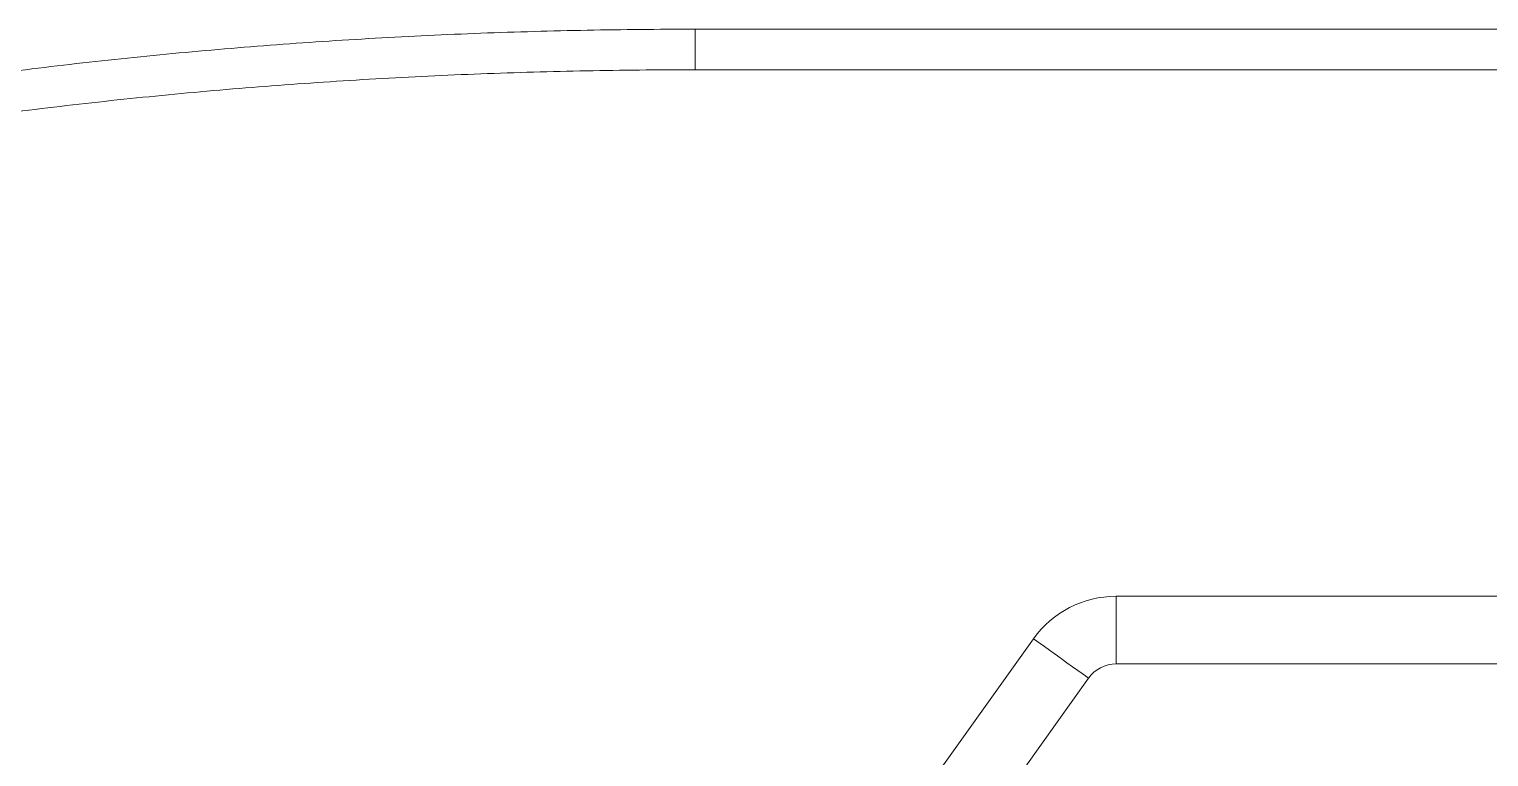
# Model space of a CAD drawing. Header units: millimetres. Extents: x 1587714 to 3094800, y -694377 to -413614.
# Drawn here: x 2353717 to 2354062.2, y -549601.6 to -549429.5 of the extents above; entities that cross this region are included whole.
import ezdxf

# ---------------------------------------------------------------- set-up
doc = ezdxf.new("R2010")
doc.units = ezdxf.units.MM

# ---------------------------------------------------------------- blocks, each defined once
blk = doc.blocks.new('poste RT1 vista lateral')
at = {"color": 7, "linetype": 'Continuous', "lineweight": 15}
for p, q in [((-22.8425, 9316.1175), (-589.5098, 9316.1175)), ((-589.5098, 9306.5169), (-42.9239, 9306.5169)), ((-356, 9182.0004), (-490, 9182.0004)), ((-509.5249, 9171.9563), (-590.779, 9058.2821)), ((-490, 9165.9997), (-345, 9165.9997)), ((-568.3856, 9062.0959), (-496.5083, 9162.6523))]:
    blk.add_line(p, q, dxfattribs=at)
at = {"color": 8, "linetype": 'Continuous', "lineweight": 15}
for p, q in [((-589.5098, 9306.5169), (-589.5098, 9316.1175)), ((-490, 9174), (-490, 9182.0004)), ((-490, 9165.9997), (-490, 9174))]:
    blk.add_line(p, q, dxfattribs=at)
at = {"color": 8, "linetype": 'Continuous', "lineweight": 15, "flags": 128}
for points in [[(-503.0166, 9167.3043), (-504.4157, 9168.3047), (-505.7493, 9169.2574), (-506.9552, 9170.1195), (-507.9769, 9170.85), (-508.7667, 9171.4146), (-509.2876, 9171.7865), (-509.5153, 9171.9496), (-509.5249, 9171.9563)], [(-496.5083, 9162.6523), (-496.5178, 9162.6589), (-496.7455, 9162.822), (-497.2664, 9163.1939), (-498.0562, 9163.7585), (-499.0779, 9164.489), (-500.2838, 9165.3512), (-501.6175, 9166.3039), (-503.0166, 9167.3043)]]:
    blk.add_lwpolyline(points, dxfattribs=at)
at = {"color": 7, "linetype": 'Continuous', "lineweight": 15}
for radius in [24, 8]:
    blk.add_arc((-490, 9158), radius, 90, 144.442812, dxfattribs=at)
for points, knots in [([(-589.5098, 9316.1175), (-591.7223, 9316.1139), (-598.1378, 9316.1034), (-608.7541, 9315.9981), (-621.3484, 9315.7598), (-633.9229, 9315.4019), (-646.4698, 9314.9262), (-658.981, 9314.3315), (-671.4489, 9313.621), (-683.8659, 9312.7946), (-696.2239, 9311.8498), (-708.5155, 9310.7906), (-720.7328, 9309.615), (-732.8686, 9308.3271), (-744.915, 9306.9236), (-756.8647, 9305.4086), (-768.7099, 9303.7797), (-780.4439, 9302.0427), (-792.0589, 9300.1939), (-803.5478, 9298.2368), (-814.904, 9296.1722), (-826.1183, 9293.9995), (-834.6308, 9292.2513), (-839.4026, 9291.2282), (-840.5218, 9290.9882)], [0, 0, 0, 0, 0.02525959, 0.07324438, 0.1212302, 0.16921674, 0.21720368, 0.26519156, 0.31318005, 0.36117034, 0.4091621, 0.45715546, 0.50515091, 0.55314863, 0.60114919, 0.64915237, 0.69715904, 0.74516842, 0.79318187, 0.84119953, 0.88922215, 0.93724946, 0.98528199, 1, 1, 1, 1]), ([(-838.498, 9281.6041), (-836.5942, 9282.011), (-831.0744, 9283.1907), (-821.8187, 9285.0637), (-810.6885, 9287.1927), (-799.4138, 9289.2129), (-788.005, 9291.1282), (-776.4688, 9292.9367), (-764.8126, 9294.6362), (-753.0439, 9296.2261), (-741.1704, 9297.7058), (-729.1993, 9299.0718), (-717.139, 9300.3279), (-704.9966, 9301.4678), (-692.7803, 9302.4956), (-680.4976, 9303.407), (-668.1566, 9304.2038), (-655.7652, 9304.8831), (-643.3313, 9305.4488), (-630.8628, 9305.8941), (-618.3679, 9306.2253), (-605.8544, 9306.4349), (-596.2317, 9306.5124), (-590.7832, 9306.516), (-589.5098, 9306.5169)], [0, 0, 0, 0, 0.02525579, 0.07322504, 0.12120076, 0.16918084, 0.21716642, 0.26515678, 0.31315118, 0.36114938, 0.40915171, 0.45715695, 0.50516541, 0.55317593, 0.60118948, 0.64920525, 0.69722276, 0.74524135, 0.79326223, 0.84128377, 0.88930606, 0.93732923, 0.98535327, 1, 1, 1, 1])]:
    blk.add_open_spline(points, degree=3, knots=knots, dxfattribs=at)

msp = doc.modelspace()

# ---------------------------------------------------------------- block references
msp.add_blockref('poste RT1 vista lateral', (2354464.0477, -558745.6049))

doc.saveas('drawing.dxf')
